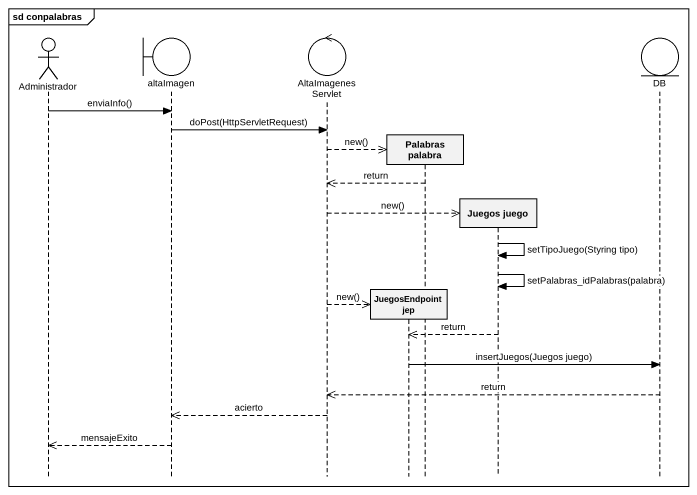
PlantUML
@startuml
mainframe sd conpalabras
hide footbox
actor Administrador
boundary altaImagen
control AltaImagenesServlet
participant "JuegosEndpoint jep" as JuegosEndpoint_jep
participant "Palabras palabra" as Palabras_palabra
participant "Juegos juego" as Juegos_juego
entity DB

Administrador -> altaImagen : enviaInfo()
altaImagen -> AltaImagenesServlet : doPost(HttpServletRequest)
AltaImagenesServlet -->> Palabras_palabra ** : new()
Palabras_palabra -->> AltaImagenesServlet : return
AltaImagenesServlet -->> Juegos_juego ** : new()
Juegos_juego -> Juegos_juego : setTipoJuego(Styring tipo)
Juegos_juego -> Juegos_juego : setPalabras_idPalabras(palabra)
AltaImagenesServlet -->> JuegosEndpoint_jep ** : new()
Juegos_juego -->> JuegosEndpoint_jep : return
JuegosEndpoint_jep -> DB : insertJuegos(Juegos juego)
DB -->> AltaImagenesServlet : return
AltaImagenesServlet -->> altaImagen : acierto
altaImagen -->> Administrador : mensajeExito
@enduml
